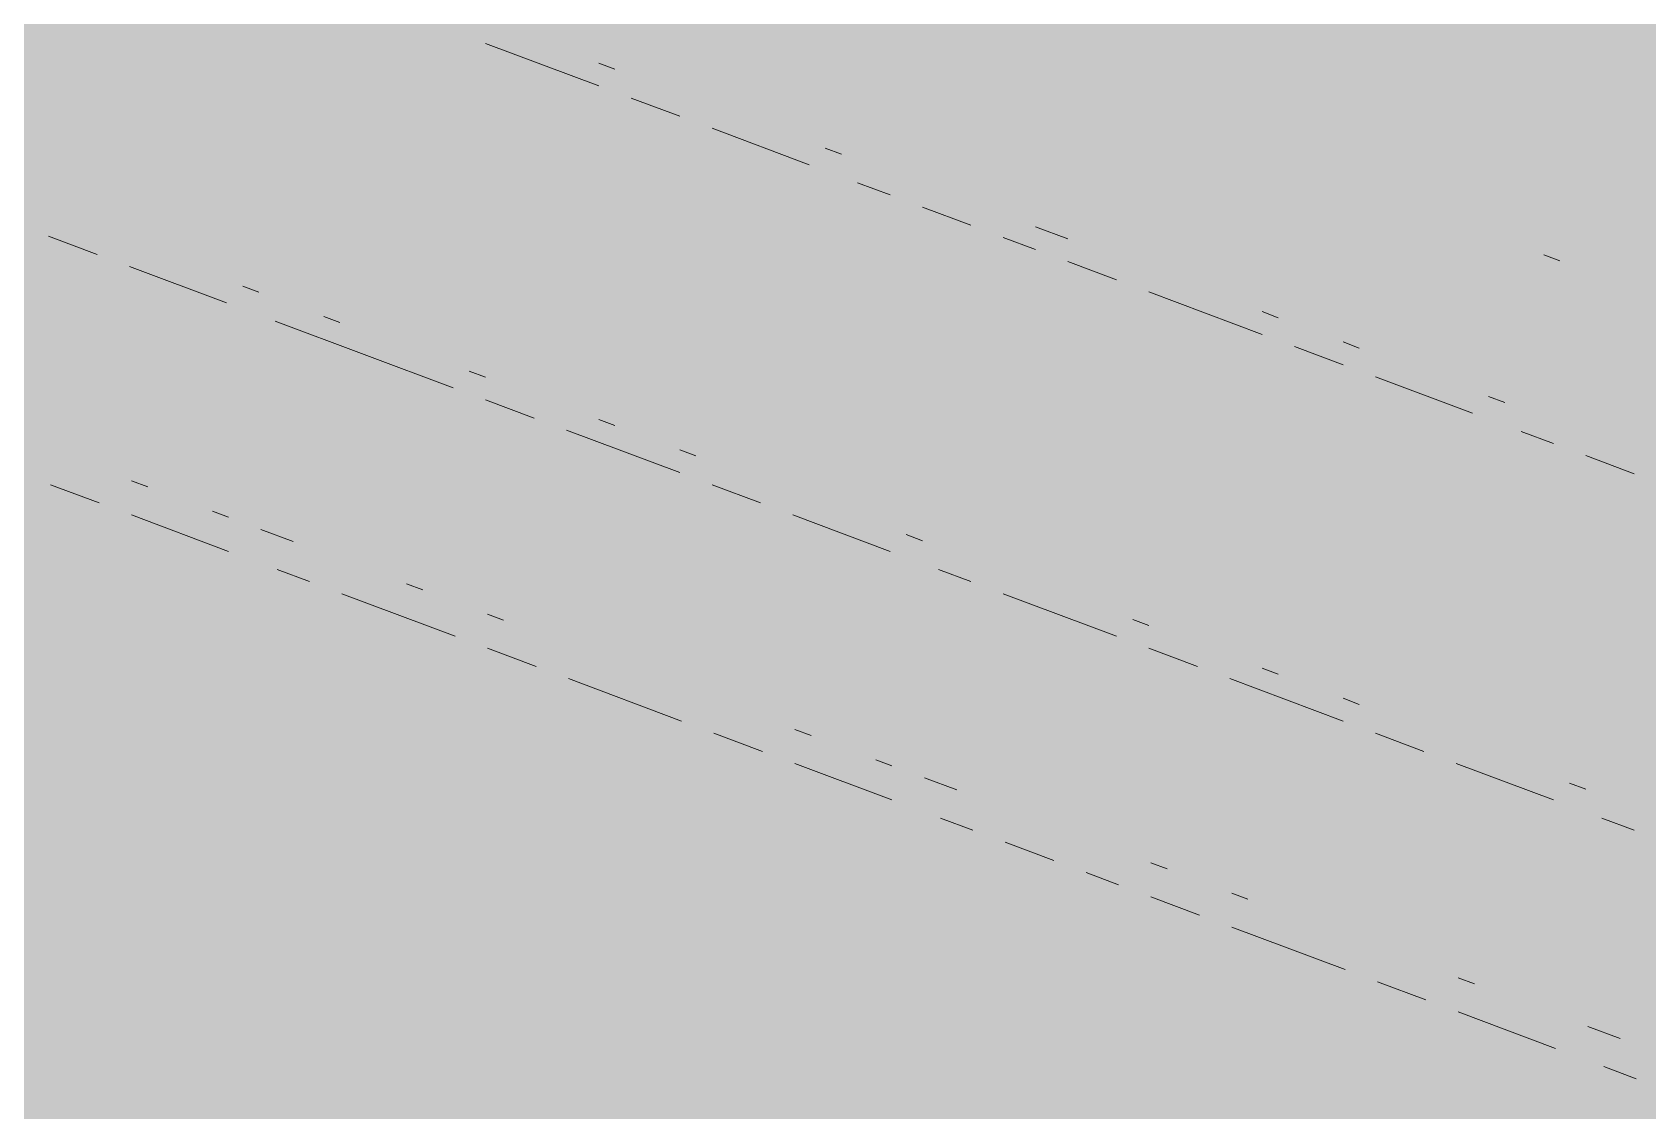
# Paper-space layout '03 3D Building and Roof' of a CAD drawing. Header units: millimetres. Extents: x 5 to 415, y 5 to 292.
# Drawn here: x 172.34 to 178.55, y 108.54 to 112.69 of the extents above; entities that cross this region are included whole.
import ezdxf

# ---------------------------------------------------------------- set-up
doc = ezdxf.new("R2010")
doc.units = ezdxf.units.MM
doc.layers.add('EXISTING', color=7, linetype='Continuous')
doc.layers.add('IMAGES', color=7, linetype='Continuous')

# ---------------------------------------------------------------- blocks, each defined once
blk = doc.blocks.new('SHEET_03')
at = {"layer": 'EXISTING', "color": 250, "lineweight": 9}
for p, q in [((174.5184, 112.4801), (174.0831, 112.6432)), ((174.5184, 112.5675), (174.5805, 112.5442)), ((174.8293, 112.3637), (174.6427, 112.4336)), ((175.3267, 112.1773), (174.9536, 112.3171)), ((175.3889, 112.2415), (175.451, 112.2182)), ((175.6376, 112.0609), (175.5132, 112.1075)), ((175.9485, 111.9444), (175.7619, 112.0143)), ((176.1972, 111.9387), (176.3215, 111.8921)), ((172.5909, 111.8328), (172.4043, 111.9027)), ((176.1972, 111.8512), (176.0728, 111.8978)), ((176.5081, 111.7348), (176.3215, 111.8047)), ((178.2118, 111.8082), (178.1496, 111.8315)), ((173.0883, 111.6465), (172.7152, 111.7862)), ((173.1505, 111.7106), (173.2126, 111.6873)), ((177.0677, 111.5252), (176.6324, 111.6882)), ((173.9588, 111.3204), (173.2748, 111.5766)), ((173.4613, 111.5941), (173.5235, 111.5709)), ((177.0677, 111.6126), (177.1298, 111.5893)), ((177.3785, 111.4961), (177.4407, 111.4728)), ((177.3785, 111.4087), (177.192, 111.4786)), ((174.0209, 111.3845), (174.0831, 111.3612)), ((177.876, 111.2224), (177.5029, 111.3621)), ((174.2697, 111.2039), (174.0831, 111.2738)), ((177.9381, 111.2865), (178.0003, 111.2632)), ((174.5184, 111.1982), (174.5805, 111.1749)), ((174.8293, 110.9943), (174.394, 111.1574)), ((178.1868, 111.1059), (178.0625, 111.1525)), ((174.8293, 111.0817), (174.8914, 111.0584)), ((178.4977, 110.9894), (178.3112, 111.0593)), ((172.5984, 110.8778), (172.4119, 110.9477)), ((172.7228, 110.9623), (172.785, 110.939)), ((175.1401, 110.8779), (174.9536, 110.9477)), ((173.0958, 110.6915), (172.7228, 110.8312)), ((173.0337, 110.8459), (173.0958, 110.8226)), ((175.6376, 110.6915), (175.2645, 110.8313)), ((173.2202, 110.776), (173.3446, 110.7294)), ((175.6997, 110.7556), (175.7619, 110.7323)), ((173.4067, 110.575), (173.2824, 110.6216)), ((173.7798, 110.5664), (173.842, 110.5431)), ((175.9485, 110.5751), (175.8241, 110.6216)), ((173.9663, 110.3654), (173.5311, 110.5284)), ((176.5081, 110.3654), (176.0728, 110.5285)), ((174.0907, 110.4499), (174.1529, 110.4266)), ((176.5702, 110.4295), (176.6324, 110.4062)), ((174.2772, 110.2489), (174.0907, 110.3188)), ((176.8189, 110.249), (176.6324, 110.3188)), ((174.8368, 110.0393), (174.4016, 110.2023)), ((177.3785, 110.0393), (176.9433, 110.2024)), ((177.0677, 110.2432), (177.1298, 110.2199)), ((177.3785, 110.1267), (177.4407, 110.1034)), ((175.2721, 110.0073), (175.3342, 109.9841)), ((175.1477, 109.9228), (174.9612, 109.9927)), ((177.6894, 109.9229), (177.5029, 109.9927)), ((175.583, 109.8909), (175.6451, 109.8676)), ((175.6451, 109.7365), (175.2721, 109.8762)), ((175.7695, 109.821), (175.8938, 109.7744)), ((178.1868, 109.7365), (177.8138, 109.8763)), ((178.249, 109.8006), (178.3112, 109.7774)), ((175.956, 109.62), (175.8317, 109.6666)), ((178.4977, 109.6201), (178.3734, 109.6667)), ((176.2669, 109.5036), (176.0804, 109.5734)), ((176.5156, 109.4104), (176.3913, 109.457)), ((176.64, 109.4949), (176.7022, 109.4716)), ((176.8265, 109.2939), (176.64, 109.3638)), ((176.9509, 109.3785), (177.013, 109.3552)), ((177.3861, 109.0843), (176.9509, 109.2473)), ((177.697, 108.9678), (177.5105, 109.0377)), ((177.8214, 109.0524), (177.8835, 109.0291)), ((178.1944, 108.7815), (177.8214, 108.9213)), ((178.3188, 108.866), (178.4431, 108.8194)), ((178.5053, 108.665), (178.381, 108.7116))]:
    blk.add_line(p, q, dxfattribs=at)
at = {"layer": 'IMAGES', "color": 7}
for points in [[(171.4089, 112.6857), (172.6085, 112.6857), (171.4089, 112.8571), (172.6085, 112.8571)], [(172.6085, 112.6857), (172.9512, 112.6857), (172.6085, 112.8571), (172.9512, 112.8571)], [(172.9512, 112.6857), (173.1226, 112.6857), (172.9512, 112.8571), (173.1226, 112.8571)], [(173.1226, 112.6857), (173.2939, 112.6857), (173.1226, 112.8571), (173.2939, 112.8571)], [(173.2939, 112.6857), (173.4653, 112.6857), (173.2939, 112.8571), (173.4653, 112.8571)], [(173.4653, 112.6857), (173.6367, 112.6857), (173.4653, 112.8571), (173.6367, 112.8571)], [(173.6367, 112.6857), (173.808, 112.6857), (173.6367, 112.8571), (173.808, 112.8571)], [(173.808, 112.6857), (173.9794, 112.6857), (173.808, 112.8571), (173.9794, 112.8571)], [(173.9794, 112.6857), (174.1508, 112.6857), (173.9794, 112.8571), (174.1508, 112.8571)], [(174.1508, 112.6857), (174.4935, 112.6857), (174.1508, 112.8571), (174.4935, 112.8571)], [(174.4935, 112.6857), (174.6648, 112.6857), (174.4935, 112.8571), (174.6648, 112.8571)], [(174.6648, 112.6857), (175.3503, 112.6857), (174.6648, 112.8571), (175.3503, 112.8571)], [(175.3503, 112.6857), (175.5217, 112.6857), (175.3503, 112.8571), (175.5217, 112.8571)], [(175.5217, 112.6857), (175.693, 112.6857), (175.5217, 112.8571), (175.693, 112.8571)], [(175.693, 112.6857), (175.8644, 112.6857), (175.693, 112.8571), (175.8644, 112.8571)], [(175.8644, 112.6857), (176.2071, 112.6857), (175.8644, 112.8571), (176.2071, 112.8571)], [(176.2071, 112.6857), (176.3785, 112.6857), (176.2071, 112.8571), (176.3785, 112.8571)], [(176.3785, 112.6857), (176.5498, 112.6857), (176.3785, 112.8571), (176.5498, 112.8571)], [(176.5498, 112.6857), (181.6907, 112.6857), (176.5498, 112.8571), (181.6907, 112.8571)], [(171.7517, 112.5143), (173.1226, 112.5143), (171.7517, 112.6857), (173.1226, 112.6857)], [(173.1226, 112.5143), (173.2939, 112.5143), (173.1226, 112.6857), (173.2939, 112.6857)], [(173.2939, 112.5143), (173.6367, 112.5143), (173.2939, 112.6857), (173.6367, 112.6857)], [(173.6367, 112.5143), (173.808, 112.5143), (173.6367, 112.6857), (173.808, 112.6857)], [(173.808, 112.5143), (173.9794, 112.5143), (173.808, 112.6857), (173.9794, 112.6857)], [(173.9794, 112.5143), (174.4935, 112.5143), (173.9794, 112.6857), (174.4935, 112.6857)], [(174.4935, 112.5143), (174.6648, 112.5143), (174.4935, 112.6857), (174.6648, 112.6857)], [(174.6648, 112.5143), (174.8362, 112.5143), (174.6648, 112.6857), (174.8362, 112.6857)], [(174.8362, 112.5143), (175.693, 112.5143), (174.8362, 112.6857), (175.693, 112.6857)], [(175.693, 112.5143), (175.8644, 112.5143), (175.693, 112.6857), (175.8644, 112.6857)], [(175.8644, 112.5143), (176.0357, 112.5143), (175.8644, 112.6857), (176.0357, 112.6857)], [(176.0357, 112.5143), (176.2071, 112.5143), (176.0357, 112.6857), (176.2071, 112.6857)], [(176.2071, 112.5143), (176.3785, 112.5143), (176.2071, 112.6857), (176.3785, 112.6857)], [(176.3785, 112.5143), (176.5498, 112.5143), (176.3785, 112.6857), (176.5498, 112.6857)], [(176.5498, 112.5143), (176.7212, 112.5143), (176.5498, 112.6857), (176.7212, 112.6857)], [(176.7212, 112.5143), (177.0639, 112.5143), (176.7212, 112.6857), (177.0639, 112.6857)], [(177.0639, 112.5143), (182.2048, 112.5143), (177.0639, 112.6857), (182.2048, 112.6857)], [(172.2658, 112.3429), (173.6367, 112.3429), (172.2658, 112.5143), (173.6367, 112.5143)], [(173.6367, 112.3429), (173.808, 112.3429), (173.6367, 112.5143), (173.808, 112.5143)], [(173.808, 112.3429), (173.9794, 112.3429), (173.808, 112.5143), (173.9794, 112.5143)], [(173.9794, 112.3429), (174.1508, 112.3429), (173.9794, 112.5143), (174.1508, 112.5143)], [(174.1508, 112.3429), (174.3221, 112.3429), (174.1508, 112.5143), (174.3221, 112.5143)], [(174.3221, 112.3429), (174.6648, 112.3429), (174.3221, 112.5143), (174.6648, 112.5143)], [(174.6648, 112.3429), (174.8362, 112.3429), (174.6648, 112.5143), (174.8362, 112.5143)], [(174.8362, 112.3429), (175.0076, 112.3429), (174.8362, 112.5143), (175.0076, 112.5143)], [(175.0076, 112.3429), (175.1789, 112.3429), (175.0076, 112.5143), (175.1789, 112.5143)], [(175.1789, 112.3429), (175.3503, 112.3429), (175.1789, 112.5143), (175.3503, 112.5143)], [(175.3503, 112.3429), (175.693, 112.3429), (175.3503, 112.5143), (175.693, 112.5143)], [(175.693, 112.3429), (175.8644, 112.3429), (175.693, 112.5143), (175.8644, 112.5143)], [(175.8644, 112.3429), (176.2071, 112.3429), (175.8644, 112.5143), (176.2071, 112.5143)], [(176.2071, 112.3429), (176.3785, 112.3429), (176.2071, 112.5143), (176.3785, 112.5143)], [(176.3785, 112.3429), (176.5498, 112.3429), (176.3785, 112.5143), (176.5498, 112.5143)], [(176.5498, 112.3429), (176.7212, 112.3429), (176.5498, 112.5143), (176.7212, 112.5143)], [(176.7212, 112.3429), (176.8926, 112.3429), (176.7212, 112.5143), (176.8926, 112.5143)], [(176.8926, 112.3429), (177.0639, 112.3429), (176.8926, 112.5143), (177.0639, 112.5143)], [(177.0639, 112.3429), (177.4066, 112.3429), (177.0639, 112.5143), (177.4066, 112.5143)], [(177.4066, 112.3429), (182.7189, 112.3429), (177.4066, 112.5143), (182.7189, 112.5143)], [(172.2658, 112.1714), (172.4371, 112.1714), (172.2658, 112.3429), (172.4371, 112.3429)], [(172.4371, 112.1714), (172.6085, 112.1714), (172.4371, 112.3429), (172.6085, 112.3429)], [(172.6085, 112.1714), (173.9794, 112.1714), (172.6085, 112.3429), (173.9794, 112.3429)], [(173.9794, 112.1714), (174.3221, 112.1714), (173.9794, 112.3429), (174.3221, 112.3429)], [(174.3221, 112.1714), (174.6648, 112.1714), (174.3221, 112.3429), (174.6648, 112.3429)], [(174.6648, 112.1714), (174.8362, 112.1714), (174.6648, 112.3429), (174.8362, 112.3429)], [(174.8362, 112.1714), (175.0076, 112.1714), (174.8362, 112.3429), (175.0076, 112.3429)], [(175.0076, 112.1714), (175.3503, 112.1714), (175.0076, 112.3429), (175.3503, 112.3429)], [(175.3503, 112.1714), (175.5217, 112.1714), (175.3503, 112.3429), (175.5217, 112.3429)], [(175.5217, 112.1714), (175.693, 112.1714), (175.5217, 112.3429), (175.693, 112.3429)], [(175.693, 112.1714), (175.8644, 112.1714), (175.693, 112.3429), (175.8644, 112.3429)], [(175.8644, 112.1714), (176.0357, 112.1714), (175.8644, 112.3429), (176.0357, 112.3429)], [(176.0357, 112.1714), (176.5498, 112.1714), (176.0357, 112.3429), (176.5498, 112.3429)], [(176.5498, 112.1714), (176.7212, 112.1714), (176.5498, 112.3429), (176.7212, 112.3429)], [(176.7212, 112.1714), (176.8926, 112.1714), (176.7212, 112.3429), (176.8926, 112.3429)], [(176.8926, 112.1714), (177.0639, 112.1714), (176.8926, 112.3429), (177.0639, 112.3429)], [(177.0639, 112.1714), (177.2353, 112.1714), (177.0639, 112.3429), (177.2353, 112.3429)], [(177.2353, 112.1714), (177.578, 112.1714), (177.2353, 112.3429), (177.578, 112.3429)], [(177.578, 112), (177.7494, 112), (177.578, 112.3429), (177.7494, 112.3429)], [(177.7494, 112.1714), (183.0616, 112.1714), (177.7494, 112.3429), (183.0616, 112.3429)], [(172.2658, 112), (172.4371, 112), (172.2658, 112.1714), (172.4371, 112.1714)], [(172.4371, 112), (172.6085, 112), (172.4371, 112.1714), (172.6085, 112.1714)], [(172.6085, 112), (172.7798, 112), (172.6085, 112.1714), (172.7798, 112.1714)], [(172.7798, 112), (172.9512, 112), (172.7798, 112.1714), (172.9512, 112.1714)], [(172.9512, 112), (173.1226, 112), (172.9512, 112.1714), (173.1226, 112.1714)], [(173.1226, 112), (173.4653, 112), (173.1226, 112.1714), (173.4653, 112.1714)], [(173.4653, 112), (173.808, 112), (173.4653, 112.1714), (173.808, 112.1714)], [(173.808, 112), (174.6648, 112), (173.808, 112.1714), (174.6648, 112.1714)], [(174.6648, 112), (174.8362, 112), (174.6648, 112.1714), (174.8362, 112.1714)], [(174.8362, 112), (175.0076, 112), (174.8362, 112.1714), (175.0076, 112.1714)], [(175.0076, 112), (175.1789, 112), (175.0076, 112.1714), (175.1789, 112.1714)], [(175.1789, 112), (175.3503, 112), (175.1789, 112.1714), (175.3503, 112.1714)], [(175.3503, 112), (175.5217, 112), (175.3503, 112.1714), (175.5217, 112.1714)], [(175.5217, 112), (175.693, 112), (175.5217, 112.1714), (175.693, 112.1714)], [(175.693, 112), (175.8644, 112), (175.693, 112.1714), (175.8644, 112.1714)], [(175.8644, 112), (176.0357, 112), (175.8644, 112.1714), (176.0357, 112.1714)], [(176.0357, 112), (176.2071, 112), (176.0357, 112.1714), (176.2071, 112.1714)], [(176.2071, 112), (176.3785, 112), (176.2071, 112.1714), (176.3785, 112.1714)], [(176.3785, 112), (176.7212, 112), (176.3785, 112.1714), (176.7212, 112.1714)], [(176.7212, 112), (176.8926, 112), (176.7212, 112.1714), (176.8926, 112.1714)], [(176.8926, 112), (177.0639, 112), (176.8926, 112.1714), (177.0639, 112.1714)], [(177.0639, 112), (177.2353, 112), (177.0639, 112.1714), (177.2353, 112.1714)], [(177.2353, 112), (177.4066, 112), (177.2353, 112.1714), (177.4066, 112.1714)], [(177.4066, 112), (177.578, 112), (177.4066, 112.1714), (177.578, 112.1714)], [(177.7494, 112), (178.0921, 112), (177.7494, 112.1714), (178.0921, 112.1714)], [(178.0921, 112), (178.4348, 112), (178.0921, 112.1714), (178.4348, 112.1714)], [(178.4348, 112), (183.5757, 112), (178.4348, 112.1714), (183.5757, 112.1714)], [(172.2658, 111.8286), (172.4371, 111.8286), (172.2658, 112), (172.4371, 112)], [(172.4371, 111.6571), (172.6085, 111.6571), (172.4371, 112), (172.6085, 112)], [(172.6085, 111.8286), (172.7798, 111.8286), (172.6085, 112), (172.7798, 112)], [(172.7798, 111.8286), (172.9512, 111.8286), (172.7798, 112), (172.9512, 112)], [(172.9512, 111.8286), (173.1226, 111.8286), (172.9512, 112), (173.1226, 112)], [(173.1226, 111.8286), (173.2939, 111.8286), (173.1226, 112), (173.2939, 112)], [(173.2939, 111.8286), (173.4653, 111.8286), (173.2939, 112), (173.4653, 112)], [(173.4653, 111.6571), (173.6367, 111.6571), (173.4653, 112), (173.6367, 112)], [(173.6367, 111.8286), (173.808, 111.8286), (173.6367, 112), (173.808, 112)], [(173.808, 111.8286), (173.9794, 111.8286), (173.808, 112), (173.9794, 112)], [(173.9794, 111.8286), (175.0076, 111.8286), (173.9794, 112), (175.0076, 112)], [(175.0076, 111.8286), (175.1789, 111.8286), (175.0076, 112), (175.1789, 112)], [(175.1789, 111.8286), (175.5217, 111.8286), (175.1789, 112), (175.5217, 112)], [(175.5217, 111.8286), (175.693, 111.8286), (175.5217, 112), (175.693, 112)], [(175.693, 111.8286), (176.0357, 111.8286), (175.693, 112), (176.0357, 112)], [(176.0357, 111.8286), (176.3785, 111.8286), (176.0357, 112), (176.3785, 112)], [(176.3785, 111.8286), (176.5498, 111.8286), (176.3785, 112), (176.5498, 112)], [(176.5498, 111.8286), (176.7212, 111.8286), (176.5498, 112), (176.7212, 112)], [(176.7212, 111.8286), (177.0639, 111.8286), (176.7212, 112), (177.0639, 112)], [(177.0639, 111.8286), (177.2353, 111.8286), (177.0639, 112), (177.2353, 112)], [(177.2353, 111.8286), (177.4066, 111.8286), (177.2353, 112), (177.4066, 112)], [(177.4066, 111.6571), (177.9207, 111.6571), (177.4066, 112), (177.9207, 112)], [(177.9207, 111.8286), (178.0921, 111.8286), (177.9207, 112), (178.0921, 112)], [(178.0921, 111.8286), (178.2635, 111.8286), (178.0921, 112), (178.2635, 112)], [(178.2635, 111.8286), (178.4348, 111.8286), (178.2635, 112), (178.4348, 112)], [(178.4348, 111.8286), (178.6062, 111.8286), (178.4348, 112), (178.6062, 112)], [(172.2658, 111.6571), (172.4371, 111.6571), (172.2658, 111.8286), (172.4371, 111.8286)], [(172.6085, 111.6571), (172.7798, 111.6571), (172.6085, 111.8286), (172.7798, 111.8286)], [(172.7798, 111.6571), (172.9512, 111.6571), (172.7798, 111.8286), (172.9512, 111.8286)], [(172.9512, 111.6571), (173.1226, 111.6571), (172.9512, 111.8286), (173.1226, 111.8286)], [(173.1226, 111.6571), (173.2939, 111.6571), (173.1226, 111.8286), (173.2939, 111.8286)], [(173.2939, 111.6571), (173.4653, 111.6571), (173.2939, 111.8286), (173.4653, 111.8286)], [(173.6367, 111.6571), (173.808, 111.6571), (173.6367, 111.8286), (173.808, 111.8286)], [(173.808, 111.6571), (175.5217, 111.6571), (173.808, 111.8286), (175.5217, 111.8286)], [(175.5217, 111.6571), (175.8644, 111.6571), (175.5217, 111.8286), (175.8644, 111.8286)], [(175.8644, 111.6571), (176.0357, 111.6571), (175.8644, 111.8286), (176.0357, 111.8286)], [(176.0357, 111.6571), (176.2071, 111.6571), (176.0357, 111.8286), (176.2071, 111.8286)], [(176.2071, 111.6571), (176.5498, 111.6571), (176.2071, 111.8286), (176.5498, 111.8286)], [(176.5498, 111.4857), (176.7212, 111.4857), (176.5498, 111.8286), (176.7212, 111.8286)], [(176.7212, 111.6571), (176.8926, 111.6571), (176.7212, 111.8286), (176.8926, 111.8286)], [(176.8926, 111.6571), (177.0639, 111.6571), (176.8926, 111.8286), (177.0639, 111.8286)], [(177.0639, 111.6571), (177.2353, 111.6571), (177.0639, 111.8286), (177.2353, 111.8286)], [(177.2353, 111.6571), (177.4066, 111.6571), (177.2353, 111.8286), (177.4066, 111.8286)], [(177.9207, 111.6571), (178.0921, 111.6571), (177.9207, 111.8286), (178.0921, 111.8286)], [(178.0921, 111.6571), (178.2635, 111.6571), (178.0921, 111.8286), (178.2635, 111.8286)], [(178.2635, 111.6571), (178.4348, 111.6571), (178.2635, 111.8286), (178.4348, 111.8286)], [(178.4348, 111.6571), (178.6062, 111.6571), (178.4348, 111.8286), (178.6062, 111.8286)], [(172.0944, 111.4857), (172.4371, 111.4857), (172.0944, 111.6571), (172.4371, 111.6571)], [(172.4371, 111.4857), (172.6085, 111.4857), (172.4371, 111.6571), (172.6085, 111.6571)], [(172.6085, 111.4857), (172.7798, 111.4857), (172.6085, 111.6571), (172.7798, 111.6571)], [(172.7798, 111.4857), (172.9512, 111.4857), (172.7798, 111.6571), (172.9512, 111.6571)], [(172.9512, 111.4857), (173.4653, 111.4857), (172.9512, 111.6571), (173.4653, 111.6571)], [(173.4653, 111.4857), (173.6367, 111.4857), (173.4653, 111.6571), (173.6367, 111.6571)], [(173.6367, 111.4857), (173.808, 111.4857), (173.6367, 111.6571), (173.808, 111.6571)], [(173.808, 111.4857), (173.9794, 111.4857), (173.808, 111.6571), (173.9794, 111.6571)], [(173.9794, 111.4857), (174.1508, 111.4857), (173.9794, 111.6571), (174.1508, 111.6571)], [(174.1508, 111.4857), (174.4935, 111.4857), (174.1508, 111.6571), (174.4935, 111.6571)], [(174.4935, 111.4857), (174.6648, 111.4857), (174.4935, 111.6571), (174.6648, 111.6571)], [(174.6648, 111.4857), (176.0357, 111.4857), (174.6648, 111.6571), (176.0357, 111.6571)], [(176.0357, 111.4857), (176.2071, 111.4857), (176.0357, 111.6571), (176.2071, 111.6571)], [(176.2071, 111.4857), (176.3785, 111.4857), (176.2071, 111.6571), (176.3785, 111.6571)], [(176.3785, 111.4857), (176.5498, 111.4857), (176.3785, 111.6571), (176.5498, 111.6571)], [(176.7212, 111.4857), (176.8926, 111.4857), (176.7212, 111.6571), (176.8926, 111.6571)], [(176.8926, 111.4857), (177.0639, 111.4857), (176.8926, 111.6571), (177.0639, 111.6571)], [(177.0639, 111.4857), (177.2353, 111.4857), (177.0639, 111.6571), (177.2353, 111.6571)], [(177.2353, 111.4857), (177.4066, 111.4857), (177.2353, 111.6571), (177.4066, 111.6571)], [(177.4066, 111.4857), (177.578, 111.4857), (177.4066, 111.6571), (177.578, 111.6571)], [(177.578, 111.4857), (177.7494, 111.4857), (177.578, 111.6571), (177.7494, 111.6571)], [(177.7494, 111.4857), (178.0921, 111.4857), (177.7494, 111.6571), (178.0921, 111.6571)], [(178.0921, 111.4857), (178.4348, 111.4857), (178.0921, 111.6571), (178.4348, 111.6571)], [(178.4348, 111.4857), (178.6062, 111.4857), (178.4348, 111.6571), (178.6062, 111.6571)], [(172.2658, 111.3143), (172.6085, 111.3143), (172.2658, 111.4857), (172.6085, 111.4857)], [(172.6085, 111.3143), (172.7798, 111.3143), (172.6085, 111.4857), (172.7798, 111.4857)], [(172.7798, 111.3143), (172.9512, 111.3143), (172.7798, 111.4857), (172.9512, 111.4857)], [(172.9512, 111.3143), (173.2939, 111.3143), (172.9512, 111.4857), (173.2939, 111.4857)], [(173.2939, 111.3143), (173.4653, 111.3143), (173.2939, 111.4857), (173.4653, 111.4857)], [(173.4653, 111.3143), (173.6367, 111.3143), (173.4653, 111.4857), (173.6367, 111.4857)], [(173.6367, 111.3143), (173.808, 111.3143), (173.6367, 111.4857), (173.808, 111.4857)], [(173.808, 111.3143), (173.9794, 111.3143), (173.808, 111.4857), (173.9794, 111.4857)], [(173.9794, 111.3143), (174.1508, 111.3143), (173.9794, 111.4857), (174.1508, 111.4857)], [(174.1508, 111.3143), (174.3221, 111.3143), (174.1508, 111.4857), (174.3221, 111.4857)], [(174.3221, 111.3143), (174.6648, 111.3143), (174.3221, 111.4857), (174.6648, 111.4857)], [(174.6648, 111.3143), (174.8362, 111.3143), (174.6648, 111.4857), (174.8362, 111.4857)], [(174.8362, 111.3143), (175.0076, 111.3143), (174.8362, 111.4857), (175.0076, 111.4857)], [(175.0076, 111.3143), (176.2071, 111.3143), (175.0076, 111.4857), (176.2071, 111.4857)], [(176.2071, 111.3143), (176.5498, 111.3143), (176.2071, 111.4857), (176.5498, 111.4857)], [(176.5498, 111.3143), (176.8926, 111.3143), (176.5498, 111.4857), (176.8926, 111.4857)], [(176.8926, 111.3143), (177.0639, 111.3143), (176.8926, 111.4857), (177.0639, 111.4857)], [(177.0639, 111.3143), (177.2353, 111.3143), (177.0639, 111.4857), (177.2353, 111.4857)], [(177.2353, 111.3143), (177.4066, 111.3143), (177.2353, 111.4857), (177.4066, 111.4857)], [(177.4066, 111.3143), (177.578, 111.3143), (177.4066, 111.4857), (177.578, 111.4857)], [(177.578, 111.3143), (177.7494, 111.3143), (177.578, 111.4857), (177.7494, 111.4857)], [(177.7494, 111.3143), (177.9207, 111.3143), (177.7494, 111.4857), (177.9207, 111.4857)], [(177.9207, 111.3143), (178.0921, 111.3143), (177.9207, 111.4857), (178.0921, 111.4857)], [(178.0921, 111.3143), (178.2635, 111.3143), (178.0921, 111.4857), (178.2635, 111.4857)], [(178.2635, 111.3143), (178.7776, 111.3143), (178.2635, 111.4857), (178.7776, 111.4857)], [(172.2658, 111.1429), (172.4371, 111.1429), (172.2658, 111.3143), (172.4371, 111.3143)], [(172.4371, 111.1429), (173.2939, 111.1429), (172.4371, 111.3143), (173.2939, 111.3143)], [(173.2939, 111.1429), (173.4653, 111.1429), (173.2939, 111.3143), (173.4653, 111.3143)], [(173.4653, 111.1429), (173.6367, 111.1429), (173.4653, 111.3143), (173.6367, 111.3143)], [(173.6367, 111.1429), (173.808, 111.1429), (173.6367, 111.3143), (173.808, 111.3143)], [(173.808, 111.1429), (173.9794, 111.1429), (173.808, 111.3143), (173.9794, 111.3143)], [(173.9794, 111.1429), (174.1508, 111.1429), (173.9794, 111.3143), (174.1508, 111.3143)], [(174.1508, 111.1429), (174.6648, 111.1429), (174.1508, 111.3143), (174.6648, 111.3143)], [(174.6648, 111.1429), (174.8362, 111.1429), (174.6648, 111.3143), (174.8362, 111.3143)], [(174.8362, 111.1429), (175.0076, 111.1429), (174.8362, 111.3143), (175.0076, 111.3143)], [(175.0076, 111.1429), (175.1789, 111.1429), (175.0076, 111.3143), (175.1789, 111.3143)], [(175.1789, 111.1429), (175.5217, 111.1429), (175.1789, 111.3143), (175.5217, 111.3143)], [(175.5217, 111.1429), (176.8926, 111.1429), (175.5217, 111.3143), (176.8926, 111.3143)], [(176.8926, 111.1429), (177.2353, 111.1429), (176.8926, 111.3143), (177.2353, 111.3143)], [(177.2353, 111.1429), (177.4066, 111.1429), (177.2353, 111.3143), (177.4066, 111.3143)], [(177.4066, 111.1429), (177.578, 111.1429), (177.4066, 111.3143), (177.578, 111.3143)], [(177.578, 111.1429), (177.9207, 111.1429), (177.578, 111.3143), (177.9207, 111.3143)], [(177.9207, 111.1429), (178.0921, 111.1429), (177.9207, 111.3143), (178.0921, 111.3143)], [(178.0921, 111.1429), (178.2635, 111.1429), (178.0921, 111.3143), (178.2635, 111.3143)], [(178.2635, 111.1429), (178.4348, 111.1429), (178.2635, 111.3143), (178.4348, 111.3143)], [(178.4348, 111.1429), (178.6062, 111.1429), (178.4348, 111.3143), (178.6062, 111.3143)], [(172.2658, 110.9714), (172.4371, 110.9714), (172.2658, 111.1429), (172.4371, 111.1429)], [(172.4371, 110.9714), (172.6085, 110.9714), (172.4371, 111.1429), (172.6085, 111.1429)], [(172.6085, 110.9714), (172.9512, 110.9714), (172.6085, 111.1429), (172.9512, 111.1429)], [(172.9512, 110.9714), (173.1226, 110.9714), (172.9512, 111.1429), (173.1226, 111.1429)], [(173.1226, 110.9714), (173.2939, 110.9714), (173.1226, 111.1429), (173.2939, 111.1429)], [(173.2939, 110.9714), (173.6367, 110.9714), (173.2939, 111.1429), (173.6367, 111.1429)], [(173.6367, 110.9714), (173.808, 110.9714), (173.6367, 111.1429), (173.808, 111.1429)], [(173.808, 110.9714), (173.9794, 110.9714), (173.808, 111.1429), (173.9794, 111.1429)], [(173.9794, 110.9714), (174.1508, 110.9714), (173.9794, 111.1429), (174.1508, 111.1429)], [(174.1508, 110.9714), (174.3221, 110.9714), (174.1508, 111.1429), (174.3221, 111.1429)], [(174.3221, 110.9714), (174.4935, 110.9714), (174.3221, 111.1429), (174.4935, 111.1429)], [(174.4935, 110.9714), (174.8362, 110.9714), (174.4935, 111.1429), (174.8362, 111.1429)], [(174.8362, 110.8), (175.0076, 110.8), (174.8362, 111.1429), (175.0076, 111.1429)], [(175.0076, 110.9714), (175.1789, 110.9714), (175.0076, 111.1429), (175.1789, 111.1429)], [(175.1789, 110.9714), (175.3503, 110.9714), (175.1789, 111.1429), (175.3503, 111.1429)], [(175.3503, 110.9714), (175.693, 110.9714), (175.3503, 111.1429), (175.693, 111.1429)], [(175.693, 110.9714), (176.0357, 110.9714), (175.693, 111.1429), (176.0357, 111.1429)], [(176.0357, 110.9714), (176.3785, 110.9714), (176.0357, 111.1429), (176.3785, 111.1429)], [(176.3785, 110.9714), (177.4066, 110.9714), (176.3785, 111.1429), (177.4066, 111.1429)], [(177.4066, 110.9714), (177.578, 110.9714), (177.4066, 111.1429), (177.578, 111.1429)], [(177.578, 110.9714), (177.7494, 110.9714), (177.578, 111.1429), (177.7494, 111.1429)], [(177.7494, 110.9714), (177.9207, 110.9714), (177.7494, 111.1429), (177.9207, 111.1429)], [(177.9207, 110.9714), (178.0921, 110.9714), (177.9207, 111.1429), (178.0921, 111.1429)], [(178.0921, 110.9714), (178.2635, 110.9714), (178.0921, 111.1429), (178.2635, 111.1429)], [(178.2635, 110.9714), (178.4348, 110.9714), (178.2635, 111.1429), (178.4348, 111.1429)], [(178.4348, 110.8), (178.6062, 110.8), (178.4348, 111.1429), (178.6062, 111.1429)], [(172.2658, 110.8), (172.4371, 110.8), (172.2658, 110.9714), (172.4371, 110.9714)], [(172.4371, 110.8), (172.6085, 110.8), (172.4371, 110.9714), (172.6085, 110.9714)], [(172.6085, 110.8), (172.7798, 110.8), (172.6085, 110.9714), (172.7798, 110.9714)], [(172.7798, 110.8), (172.9512, 110.8), (172.7798, 110.9714), (172.9512, 110.9714)], [(172.9512, 110.8), (173.1226, 110.8), (172.9512, 110.9714), (173.1226, 110.9714)], [(173.1226, 110.8), (173.4653, 110.8), (173.1226, 110.9714), (173.4653, 110.9714)], [(173.4653, 110.8), (173.9794, 110.8), (173.4653, 110.9714), (173.9794, 110.9714)], [(173.9794, 110.8), (174.1508, 110.8), (173.9794, 110.9714), (174.1508, 110.9714)], [(174.1508, 110.8), (174.3221, 110.8), (174.1508, 110.9714), (174.3221, 110.9714)], [(174.3221, 110.8), (174.4935, 110.8), (174.3221, 110.9714), (174.4935, 110.9714)], [(174.4935, 110.8), (174.6648, 110.8), (174.4935, 110.9714), (174.6648, 110.9714)], [(174.6648, 110.8), (174.8362, 110.8), (174.6648, 110.9714), (174.8362, 110.9714)], [(175.0076, 110.8), (175.1789, 110.8), (175.0076, 110.9714), (175.1789, 110.9714)], [(175.1789, 110.8), (175.3503, 110.8), (175.1789, 110.9714), (175.3503, 110.9714)], [(175.3503, 110.8), (175.5217, 110.8), (175.3503, 110.9714), (175.5217, 110.9714)], [(175.5217, 110.8), (175.8644, 110.8), (175.5217, 110.9714), (175.8644, 110.9714)], [(175.8644, 110.8), (176.0357, 110.8), (175.8644, 110.9714), (176.0357, 110.9714)], [(176.0357, 110.8), (176.2071, 110.8), (176.0357, 110.9714), (176.2071, 110.9714)], [(176.2071, 110.8), (176.3785, 110.8), (176.2071, 110.9714), (176.3785, 110.9714)], [(176.3785, 110.8), (176.5498, 110.8), (176.3785, 110.9714), (176.5498, 110.9714)], [(176.5498, 110.8), (177.7494, 110.8), (176.5498, 110.9714), (177.7494, 110.9714)], [(177.7494, 110.8), (177.9207, 110.8), (177.7494, 110.9714), (177.9207, 110.9714)], [(177.9207, 110.8), (178.2635, 110.8), (177.9207, 110.9714), (178.2635, 110.9714)], [(178.2635, 110.8), (178.4348, 110.8), (178.2635, 110.9714), (178.4348, 110.9714)], [(172.2658, 110.6286), (172.4371, 110.6286), (172.2658, 110.8), (172.4371, 110.8)], [(172.4371, 110.6286), (172.6085, 110.6286), (172.4371, 110.8), (172.6085, 110.8)], [(172.6085, 110.6286), (172.9512, 110.6286), (172.6085, 110.8), (172.9512, 110.8)], [(172.9512, 110.6286), (173.1226, 110.6286), (172.9512, 110.8), (173.1226, 110.8)], [(173.1226, 110.6286), (173.4653, 110.6286), (173.1226, 110.8), (173.4653, 110.8)], [(173.4653, 110.6286), (173.6367, 110.6286), (173.4653, 110.8), (173.6367, 110.8)], [(173.6367, 110.6286), (173.808, 110.6286), (173.6367, 110.8), (173.808, 110.8)], [(173.808, 110.6286), (174.3221, 110.6286), (173.808, 110.8), (174.3221, 110.8)], [(174.3221, 110.6286), (174.4935, 110.6286), (174.3221, 110.8), (174.4935, 110.8)], [(174.4935, 110.6286), (174.6648, 110.6286), (174.4935, 110.8), (174.6648, 110.8)], [(174.6648, 110.6286), (175.0076, 110.6286), (174.6648, 110.8), (175.0076, 110.8)], [(175.0076, 110.6286), (175.1789, 110.6286), (175.0076, 110.8), (175.1789, 110.8)], [(175.1789, 110.6286), (175.3503, 110.6286), (175.1789, 110.8), (175.3503, 110.8)], [(175.3503, 110.6286), (175.8644, 110.6286), (175.3503, 110.8), (175.8644, 110.8)], [(175.8644, 110.6286), (176.0357, 110.6286), (175.8644, 110.8), (176.0357, 110.8)], [(176.0357, 110.6286), (176.2071, 110.6286), (176.0357, 110.8), (176.2071, 110.8)], [(176.2071, 110.6286), (176.3785, 110.6286), (176.2071, 110.8), (176.3785, 110.8)], [(176.3785, 110.6286), (176.5498, 110.6286), (176.3785, 110.8), (176.5498, 110.8)], [(176.5498, 110.6286), (176.7212, 110.6286), (176.5498, 110.8), (176.7212, 110.8)], [(176.7212, 110.6286), (176.8926, 110.6286), (176.7212, 110.8), (176.8926, 110.8)], [(176.8926, 110.6286), (178.2635, 110.6286), (176.8926, 110.8), (178.2635, 110.8)], [(178.2635, 110.6286), (178.6062, 110.6286), (178.2635, 110.8), (178.6062, 110.8)], [(172.0944, 110.4571), (172.6085, 110.4571), (172.0944, 110.6286), (172.6085, 110.6286)], [(172.6085, 110.4571), (172.9512, 110.4571), (172.6085, 110.6286), (172.9512, 110.6286)], [(172.9512, 110.4571), (173.1226, 110.4571), (172.9512, 110.6286), (173.1226, 110.6286)], [(173.1226, 110.4571), (173.4653, 110.4571), (173.1226, 110.6286), (173.4653, 110.6286)], [(173.4653, 110.4571), (173.6367, 110.4571), (173.4653, 110.6286), (173.6367, 110.6286)], [(173.6367, 110.4571), (173.808, 110.4571), (173.6367, 110.6286), (173.808, 110.6286)], [(173.808, 110.4571), (173.9794, 110.4571), (173.808, 110.6286), (173.9794, 110.6286)], [(173.9794, 110.4571), (174.1508, 110.4571), (173.9794, 110.6286), (174.1508, 110.6286)], [(174.1508, 110.4571), (174.3221, 110.4571), (174.1508, 110.6286), (174.3221, 110.6286)], [(174.3221, 110.4571), (174.4935, 110.4571), (174.3221, 110.6286), (174.4935, 110.6286)], [(174.4935, 110.4571), (175.0076, 110.4571), (174.4935, 110.6286), (175.0076, 110.6286)], [(175.0076, 110.4571), (175.1789, 110.4571), (175.0076, 110.6286), (175.1789, 110.6286)], [(175.1789, 110.4571), (175.5217, 110.4571), (175.1789, 110.6286), (175.5217, 110.6286)], [(175.5217, 110.4571), (175.693, 110.4571), (175.5217, 110.6286), (175.693, 110.6286)], [(175.693, 110.4571), (175.8644, 110.4571), (175.693, 110.6286), (175.8644, 110.6286)], [(175.8644, 110.4571), (176.0357, 110.4571), (175.8644, 110.6286), (176.0357, 110.6286)], [(176.0357, 110.4571), (176.2071, 110.4571), (176.0357, 110.6286), (176.2071, 110.6286)], [(176.2071, 110.4571), (176.3785, 110.4571), (176.2071, 110.6286), (176.3785, 110.6286)], [(176.3785, 110.4571), (176.5498, 110.4571), (176.3785, 110.6286), (176.5498, 110.6286)], [(176.5498, 110.4571), (176.7212, 110.4571), (176.5498, 110.6286), (176.7212, 110.6286)], [(176.7212, 110.4571), (176.8926, 110.4571), (176.7212, 110.6286), (176.8926, 110.6286)], [(176.8926, 110.4571), (177.2353, 110.4571), (176.8926, 110.6286), (177.2353, 110.6286)], [(177.2353, 110.4571), (178.6062, 110.4571), (177.2353, 110.6286), (178.6062, 110.6286)], [(172.2658, 110.2857), (173.1226, 110.2857), (172.2658, 110.4571), (173.1226, 110.4571)], [(173.1226, 110.2857), (173.4653, 110.2857), (173.1226, 110.4571), (173.4653, 110.4571)], [(173.4653, 110.2857), (173.6367, 110.2857), (173.4653, 110.4571), (173.6367, 110.4571)], [(173.6367, 110.2857), (173.808, 110.2857), (173.6367, 110.4571), (173.808, 110.4571)], [(173.808, 110.2857), (174.1508, 110.2857), (173.808, 110.4571), (174.1508, 110.4571)], [(174.1508, 110.2857), (174.4935, 110.2857), (174.1508, 110.4571), (174.4935, 110.4571)], [(174.4935, 110.2857), (174.6648, 110.2857), (174.4935, 110.4571), (174.6648, 110.4571)], [(174.6648, 110.2857), (174.8362, 110.2857), (174.6648, 110.4571), (174.8362, 110.4571)], [(174.8362, 110.2857), (175.0076, 110.2857), (174.8362, 110.4571), (175.0076, 110.4571)], [(175.0076, 110.2857), (175.3503, 110.2857), (175.0076, 110.4571), (175.3503, 110.4571)], [(175.3503, 110.2857), (175.5217, 110.2857), (175.3503, 110.4571), (175.5217, 110.4571)], [(175.5217, 110.2857), (175.8644, 110.2857), (175.5217, 110.4571), (175.8644, 110.4571)], [(175.8644, 110.2857), (176.0357, 110.2857), (175.8644, 110.4571), (176.0357, 110.4571)], [(176.0357, 110.2857), (176.5498, 110.2857), (176.0357, 110.4571), (176.5498, 110.4571)], [(176.5498, 110.2857), (176.7212, 110.2857), (176.5498, 110.4571), (176.7212, 110.4571)], [(176.7212, 110.2857), (177.2353, 110.2857), (176.7212, 110.4571), (177.2353, 110.4571)], [(177.2353, 110.2857), (177.4066, 110.2857), (177.2353, 110.4571), (177.4066, 110.4571)], [(177.4066, 110.2857), (177.7494, 110.2857), (177.4066, 110.4571), (177.7494, 110.4571)], [(177.7494, 110.2857), (179.1203, 110.2857), (177.7494, 110.4571), (179.1203, 110.4571)], [(172.0944, 110.1143), (173.4653, 110.1143), (172.0944, 110.2857), (173.4653, 110.2857)], [(173.4653, 110.1143), (173.6367, 110.1143), (173.4653, 110.2857), (173.6367, 110.2857)], [(173.6367, 110.1143), (173.808, 110.1143), (173.6367, 110.2857), (173.808, 110.2857)], [(173.808, 110.1143), (173.9794, 110.1143), (173.808, 110.2857), (173.9794, 110.2857)], [(173.9794, 110.1143), (174.1508, 110.1143), (173.9794, 110.2857), (174.1508, 110.2857)], [(174.1508, 110.1143), (174.3221, 110.1143), (174.1508, 110.2857), (174.3221, 110.2857)], [(174.3221, 110.1143), (174.4935, 110.1143), (174.3221, 110.2857), (174.4935, 110.2857)], [(174.4935, 110.1143), (174.6648, 110.1143), (174.4935, 110.2857), (174.6648, 110.2857)], [(174.6648, 110.1143), (174.8362, 110.1143), (174.6648, 110.2857), (174.8362, 110.2857)], [(174.8362, 110.1143), (175.0076, 110.1143), (174.8362, 110.2857), (175.0076, 110.2857)], [(175.0076, 110.1143), (175.1789, 110.1143), (175.0076, 110.2857), (175.1789, 110.2857)], [(175.1789, 110.1143), (175.5217, 110.1143), (175.1789, 110.2857), (175.5217, 110.2857)], [(175.5217, 110.1143), (175.8644, 110.1143), (175.5217, 110.2857), (175.8644, 110.2857)], [(175.8644, 109.9429), (176.0357, 109.9429), (175.8644, 110.2857), (176.0357, 110.2857)], [(176.0357, 110.1143), (176.3785, 110.1143), (176.0357, 110.2857), (176.3785, 110.2857)], [(176.3785, 110.1143), (176.5498, 110.1143), (176.3785, 110.2857), (176.5498, 110.2857)], [(176.5498, 110.1143), (176.8926, 110.1143), (176.5498, 110.2857), (176.8926, 110.2857)], [(176.8926, 110.1143), (177.2353, 110.1143), (176.8926, 110.2857), (177.2353, 110.2857)], [(177.2353, 110.1143), (177.4066, 110.1143), (177.2353, 110.2857), (177.4066, 110.2857)], [(177.4066, 110.1143), (177.578, 110.1143), (177.4066, 110.2857), (177.578, 110.2857)], [(177.578, 110.1143), (177.7494, 110.1143), (177.578, 110.2857), (177.7494, 110.2857)], [(177.7494, 110.1143), (177.9207, 110.1143), (177.7494, 110.2857), (177.9207, 110.2857)], [(177.9207, 110.1143), (178.0921, 110.1143), (177.9207, 110.2857), (178.0921, 110.2857)], [(178.0921, 110.1143), (178.2635, 110.1143), (178.0921, 110.2857), (178.2635, 110.2857)], [(178.2635, 110.1143), (179.6344, 110.1143), (178.2635, 110.2857), (179.6344, 110.2857)], [(171.7517, 109.9429), (173.9794, 109.9429), (171.7517, 110.1143), (173.9794, 110.1143)], [(173.9794, 109.9429), (174.1508, 109.9429), (173.9794, 110.1143), (174.1508, 110.1143)], [(174.1508, 109.9429), (174.3221, 109.9429), (174.1508, 110.1143), (174.3221, 110.1143)], [(174.3221, 109.9429), (174.6648, 109.9429), (174.3221, 110.1143), (174.6648, 110.1143)], [(174.6648, 109.9429), (174.8362, 109.9429), (174.6648, 110.1143), (174.8362, 110.1143)], [(174.8362, 109.9429), (175.0076, 109.9429), (174.8362, 110.1143), (175.0076, 110.1143)], [(175.0076, 109.9429), (175.1789, 109.9429), (175.0076, 110.1143), (175.1789, 110.1143)], [(175.1789, 109.9429), (175.5217, 109.9429), (175.1789, 110.1143), (175.5217, 110.1143)], [(175.5217, 109.9429), (175.8644, 109.9429), (175.5217, 110.1143), (175.8644, 110.1143)], [(176.0357, 109.9429), (176.2071, 109.9429), (176.0357, 110.1143), (176.2071, 110.1143)], [(176.2071, 109.9429), (176.3785, 109.9429), (176.2071, 110.1143), (176.3785, 110.1143)], [(176.3785, 109.9429), (176.5498, 109.9429), (176.3785, 110.1143), (176.5498, 110.1143)], [(176.5498, 109.9429), (176.8926, 109.9429), (176.5498, 110.1143), (176.8926, 110.1143)], [(176.8926, 109.9429), (177.0639, 109.9429), (176.8926, 110.1143), (177.0639, 110.1143)], [(177.0639, 109.9429), (177.2353, 109.9429), (177.0639, 110.1143), (177.2353, 110.1143)], [(177.2353, 109.9429), (177.4066, 109.9429), (177.2353, 110.1143), (177.4066, 110.1143)], [(177.4066, 109.9429), (177.7494, 109.9429), (177.4066, 110.1143), (177.7494, 110.1143)], [(177.7494, 109.9429), (177.9207, 109.9429), (177.7494, 110.1143), (177.9207, 110.1143)], [(177.9207, 109.9429), (178.0921, 109.9429), (177.9207, 110.1143), (178.0921, 110.1143)], [(178.0921, 109.9429), (178.2635, 109.9429), (178.0921, 110.1143), (178.2635, 110.1143)], [(178.2635, 109.9429), (178.4348, 109.9429), (178.2635, 110.1143), (178.4348, 110.1143)], [(178.4348, 109.9429), (178.6062, 109.9429), (178.4348, 110.1143), (178.6062, 110.1143)], [(171.5803, 109.7714), (174.3221, 109.7714), (171.5803, 109.9429), (174.3221, 109.9429)], [(174.3221, 109.7714), (174.4935, 109.7714), (174.3221, 109.9429), (174.4935, 109.9429)], [(174.4935, 109.7714), (174.6648, 109.7714), (174.4935, 109.9429), (174.6648, 109.9429)], [(174.6648, 109.7714), (174.8362, 109.7714), (174.6648, 109.9429), (174.8362, 109.9429)], [(174.8362, 109.7714), (175.0076, 109.7714), (174.8362, 109.9429), (175.0076, 109.9429)], [(175.0076, 109.7714), (175.1789, 109.7714), (175.0076, 109.9429), (175.1789, 109.9429)], [(175.1789, 109.7714), (175.3503, 109.7714), (175.1789, 109.9429), (175.3503, 109.9429)], [(175.3503, 109.7714), (175.5217, 109.7714), (175.3503, 109.9429), (175.5217, 109.9429)], [(175.5217, 109.7714), (175.8644, 109.7714), (175.5217, 109.9429), (175.8644, 109.9429)], [(175.8644, 109.7714), (176.0357, 109.7714), (175.8644, 109.9429), (176.0357, 109.9429)], [(176.0357, 109.7714), (176.5498, 109.7714), (176.0357, 109.9429), (176.5498, 109.9429)], [(176.5498, 109.7714), (176.8926, 109.7714), (176.5498, 109.9429), (176.8926, 109.9429)], [(176.8926, 109.7714), (177.0639, 109.7714), (176.8926, 109.9429), (177.0639, 109.9429)], [(177.0639, 109.7714), (177.2353, 109.7714), (177.0639, 109.9429), (177.2353, 109.9429)], [(177.2353, 109.7714), (177.4066, 109.7714), (177.2353, 109.9429), (177.4066, 109.9429)], [(177.4066, 109.7714), (177.578, 109.7714), (177.4066, 109.9429), (177.578, 109.9429)], [(177.578, 109.7714), (177.7494, 109.7714), (177.578, 109.9429), (177.7494, 109.9429)], [(177.7494, 109.7714), (177.9207, 109.7714), (177.7494, 109.9429), (177.9207, 109.9429)], [(177.9207, 109.7714), (178.0921, 109.7714), (177.9207, 109.9429), (178.0921, 109.9429)], [(178.0921, 109.7714), (178.4348, 109.7714), (178.0921, 109.9429), (178.4348, 109.9429)], [(178.4348, 109.7714), (178.9489, 109.7714), (178.4348, 109.9429), (178.9489, 109.9429)], [(170.8949, 109.6), (174.8362, 109.6), (170.8949, 109.7714), (174.8362, 109.7714)], [(174.8362, 109.6), (175.1789, 109.6), (174.8362, 109.7714), (175.1789, 109.7714)], [(175.1789, 109.6), (175.3503, 109.6), (175.1789, 109.7714), (175.3503, 109.7714)], [(175.3503, 109.6), (175.693, 109.6), (175.3503, 109.7714), (175.693, 109.7714)], [(175.693, 109.6), (176.0357, 109.6), (175.693, 109.7714), (176.0357, 109.7714)], [(176.0357, 109.6), (176.2071, 109.6), (176.0357, 109.7714), (176.2071, 109.7714)], [(176.2071, 109.6), (176.5498, 109.6), (176.2071, 109.7714), (176.5498, 109.7714)], [(176.5498, 109.6), (176.7212, 109.6), (176.5498, 109.7714), (176.7212, 109.7714)], [(176.7212, 109.6), (176.8926, 109.6), (176.7212, 109.7714), (176.8926, 109.7714)], [(176.8926, 109.6), (177.0639, 109.6), (176.8926, 109.7714), (177.0639, 109.7714)], [(177.0639, 109.6), (177.2353, 109.6), (177.0639, 109.7714), (177.2353, 109.7714)], [(177.2353, 109.6), (177.4066, 109.6), (177.2353, 109.7714), (177.4066, 109.7714)], [(177.4066, 109.6), (177.578, 109.6), (177.4066, 109.7714), (177.578, 109.7714)], [(177.578, 109.6), (177.7494, 109.6), (177.578, 109.7714), (177.7494, 109.7714)], [(177.7494, 109.6), (177.9207, 109.6), (177.7494, 109.7714), (177.9207, 109.7714)], [(177.9207, 109.6), (178.0921, 109.6), (177.9207, 109.7714), (178.0921, 109.7714)], [(178.0921, 109.6), (178.2635, 109.6), (178.0921, 109.7714), (178.2635, 109.7714)], [(178.2635, 109.6), (178.4348, 109.6), (178.2635, 109.7714), (178.4348, 109.7714)], [(178.4348, 109.4286), (178.6062, 109.4286), (178.4348, 109.7714), (178.6062, 109.7714)], [(170.7235, 109.4286), (175.693, 109.4286), (170.7235, 109.6), (175.693, 109.6)], [(175.693, 109.4286), (175.8644, 109.4286), (175.693, 109.6), (175.8644, 109.6)], [(175.8644, 109.4286), (176.0357, 109.4286), (175.8644, 109.6), (176.0357, 109.6)], [(176.0357, 109.4286), (176.2071, 109.4286), (176.0357, 109.6), (176.2071, 109.6)], [(176.2071, 109.4286), (176.3785, 109.4286), (176.2071, 109.6), (176.3785, 109.6)], [(176.3785, 109.4286), (176.7212, 109.4286), (176.3785, 109.6), (176.7212, 109.6)], [(176.7212, 109.4286), (177.0639, 109.4286), (176.7212, 109.6), (177.0639, 109.6)], [(177.0639, 109.4286), (177.2353, 109.4286), (177.0639, 109.6), (177.2353, 109.6)], [(177.2353, 109.4286), (177.4066, 109.4286), (177.2353, 109.6), (177.4066, 109.6)], [(177.4066, 109.4286), (177.578, 109.4286), (177.4066, 109.6), (177.578, 109.6)], [(177.578, 109.4286), (177.7494, 109.4286), (177.578, 109.6), (177.7494, 109.6)], [(177.7494, 109.4286), (177.9207, 109.4286), (177.7494, 109.6), (177.9207, 109.6)], [(177.9207, 109.4286), (178.2635, 109.4286), (177.9207, 109.6), (178.2635, 109.6)], [(178.2635, 109.4286), (178.4348, 109.4286), (178.2635, 109.6), (178.4348, 109.6)], [(171.0662, 109.2571), (175.8644, 109.2571), (171.0662, 109.4286), (175.8644, 109.4286)], [(175.8644, 109.2571), (176.0357, 109.2571), (175.8644, 109.4286), (176.0357, 109.4286)], [(176.0357, 109.2571), (176.2071, 109.2571), (176.0357, 109.4286), (176.2071, 109.4286)], [(176.2071, 109.2571), (176.3785, 109.2571), (176.2071, 109.4286), (176.3785, 109.4286)], [(176.3785, 109.2571), (176.5498, 109.2571), (176.3785, 109.4286), (176.5498, 109.4286)], [(176.5498, 109.2571), (176.7212, 109.2571), (176.5498, 109.4286), (176.7212, 109.4286)], [(176.7212, 109.2571), (176.8926, 109.2571), (176.7212, 109.4286), (176.8926, 109.4286)], [(176.8926, 109.2571), (177.0639, 109.2571), (176.8926, 109.4286), (177.0639, 109.4286)], [(177.0639, 109.2571), (177.2353, 109.2571), (177.0639, 109.4286), (177.2353, 109.4286)], [(177.2353, 109.2571), (177.4066, 109.2571), (177.2353, 109.4286), (177.4066, 109.4286)], [(177.4066, 109.2571), (177.7494, 109.2571), (177.4066, 109.4286), (177.7494, 109.4286)], [(177.7494, 109.2571), (177.9207, 109.2571), (177.7494, 109.4286), (177.9207, 109.4286)], [(177.9207, 109.2571), (178.2635, 109.2571), (177.9207, 109.4286), (178.2635, 109.4286)], [(178.2635, 109.2571), (178.4348, 109.2571), (178.2635, 109.4286), (178.4348, 109.4286)], [(178.4348, 109.2571), (178.6062, 109.2571), (178.4348, 109.4286), (178.6062, 109.4286)], [(171.5803, 109.0857), (176.3785, 109.0857), (171.5803, 109.2571), (176.3785, 109.2571)], [(176.3785, 109.0857), (176.5498, 109.0857), (176.3785, 109.2571), (176.5498, 109.2571)], [(176.5498, 109.0857), (176.7212, 109.0857), (176.5498, 109.2571), (176.7212, 109.2571)], [(176.7212, 109.0857), (176.8926, 109.0857), (176.7212, 109.2571), (176.8926, 109.2571)], [(176.8926, 109.0857), (177.2353, 109.0857), (176.8926, 109.2571), (177.2353, 109.2571)], [(177.2353, 109.0857), (177.4066, 109.0857), (177.2353, 109.2571), (177.4066, 109.2571)], [(177.4066, 109.0857), (177.9207, 109.0857), (177.4066, 109.2571), (177.9207, 109.2571)], [(177.9207, 109.0857), (178.4348, 109.0857), (177.9207, 109.2571), (178.4348, 109.2571)], [(178.4348, 109.0857), (178.7776, 109.0857), (178.4348, 109.2571), (178.7776, 109.2571)], [(172.0944, 108.9143), (176.7212, 108.9143), (172.0944, 109.0857), (176.7212, 109.0857)], [(176.7212, 108.9143), (176.8926, 108.9143), (176.7212, 109.0857), (176.8926, 109.0857)], [(176.8926, 108.9143), (177.0639, 108.9143), (176.8926, 109.0857), (177.0639, 109.0857)], [(177.0639, 108.9143), (177.2353, 108.9143), (177.0639, 109.0857), (177.2353, 109.0857)], [(177.2353, 108.9143), (177.4066, 108.9143), (177.2353, 109.0857), (177.4066, 109.0857)], [(177.4066, 108.9143), (177.578, 108.9143), (177.4066, 109.0857), (177.578, 109.0857)], [(177.578, 108.9143), (177.7494, 108.9143), (177.578, 109.0857), (177.7494, 109.0857)], [(177.7494, 108.9143), (177.9207, 108.9143), (177.7494, 109.0857), (177.9207, 109.0857)], [(177.9207, 108.9143), (178.0921, 108.9143), (177.9207, 109.0857), (178.0921, 109.0857)], [(178.0921, 108.9143), (178.2635, 108.9143), (178.0921, 109.0857), (178.2635, 109.0857)], [(178.2635, 108.9143), (178.9489, 108.9143), (178.2635, 109.0857), (178.9489, 109.0857)], [(172.0944, 108.7429), (172.4371, 108.7429), (172.0944, 108.9143), (172.4371, 108.9143)], [(172.4371, 108.7429), (172.6085, 108.7429), (172.4371, 108.9143), (172.6085, 108.9143)], [(172.6085, 108.7429), (177.2353, 108.7429), (172.6085, 108.9143), (177.2353, 108.9143)], [(177.2353, 108.7429), (177.4066, 108.7429), (177.2353, 108.9143), (177.4066, 108.9143)], [(177.4066, 108.7429), (177.578, 108.7429), (177.4066, 108.9143), (177.578, 108.9143)], [(177.578, 108.7429), (177.7494, 108.7429), (177.578, 108.9143), (177.7494, 108.9143)], [(177.7494, 108.7429), (178.0921, 108.7429), (177.7494, 108.9143), (178.0921, 108.9143)], [(178.0921, 108.7429), (178.2635, 108.7429), (178.0921, 108.9143), (178.2635, 108.9143)], [(178.2635, 108.7429), (178.4348, 108.7429), (178.2635, 108.9143), (178.4348, 108.9143)], [(178.4348, 108.7429), (178.6062, 108.7429), (178.4348, 108.9143), (178.6062, 108.9143)], [(172.2658, 108.5714), (172.6085, 108.5714), (172.2658, 108.7429), (172.6085, 108.7429)], [(172.6085, 108.5714), (172.9512, 108.5714), (172.6085, 108.7429), (172.9512, 108.7429)], [(172.9512, 108.5714), (177.578, 108.5714), (172.9512, 108.7429), (177.578, 108.7429)], [(177.578, 108.5714), (177.7494, 108.5714), (177.578, 108.7429), (177.7494, 108.7429)], [(177.7494, 108.5714), (177.9207, 108.5714), (177.7494, 108.7429), (177.9207, 108.7429)], [(177.9207, 108.5714), (178.0921, 108.5714), (177.9207, 108.7429), (178.0921, 108.7429)], [(178.0921, 108.5714), (178.2635, 108.5714), (178.0921, 108.7429), (178.2635, 108.7429)], [(178.2635, 108.5714), (178.4348, 108.5714), (178.2635, 108.7429), (178.4348, 108.7429)], [(178.4348, 108.5714), (178.6062, 108.5714), (178.4348, 108.7429), (178.6062, 108.7429)], [(172.2658, 108.4), (172.4371, 108.4), (172.2658, 108.5714), (172.4371, 108.5714)], [(172.4371, 108.4), (172.6085, 108.4), (172.4371, 108.5714), (172.6085, 108.5714)], [(172.6085, 108.4), (172.7798, 108.4), (172.6085, 108.5714), (172.7798, 108.5714)], [(172.7798, 108.4), (172.9512, 108.4), (172.7798, 108.5714), (172.9512, 108.5714)], [(172.9512, 108.4), (173.4653, 108.4), (172.9512, 108.5714), (173.4653, 108.5714)], [(173.4653, 108.4), (178.0921, 108.4), (173.4653, 108.5714), (178.0921, 108.5714)], [(178.0921, 108.4), (178.2635, 108.4), (178.0921, 108.5714), (178.2635, 108.5714)], [(178.2635, 108.4), (178.6062, 108.4), (178.2635, 108.5714), (178.6062, 108.5714)]]:
    blk.add_solid(points, dxfattribs=at)

psp = doc.layouts.new('03 3D Building and Roof')

# ---------------------------------------------------------------- block references
psp.add_blockref('SHEET_03', (0, 0))

doc.saveas('drawing.dxf')
